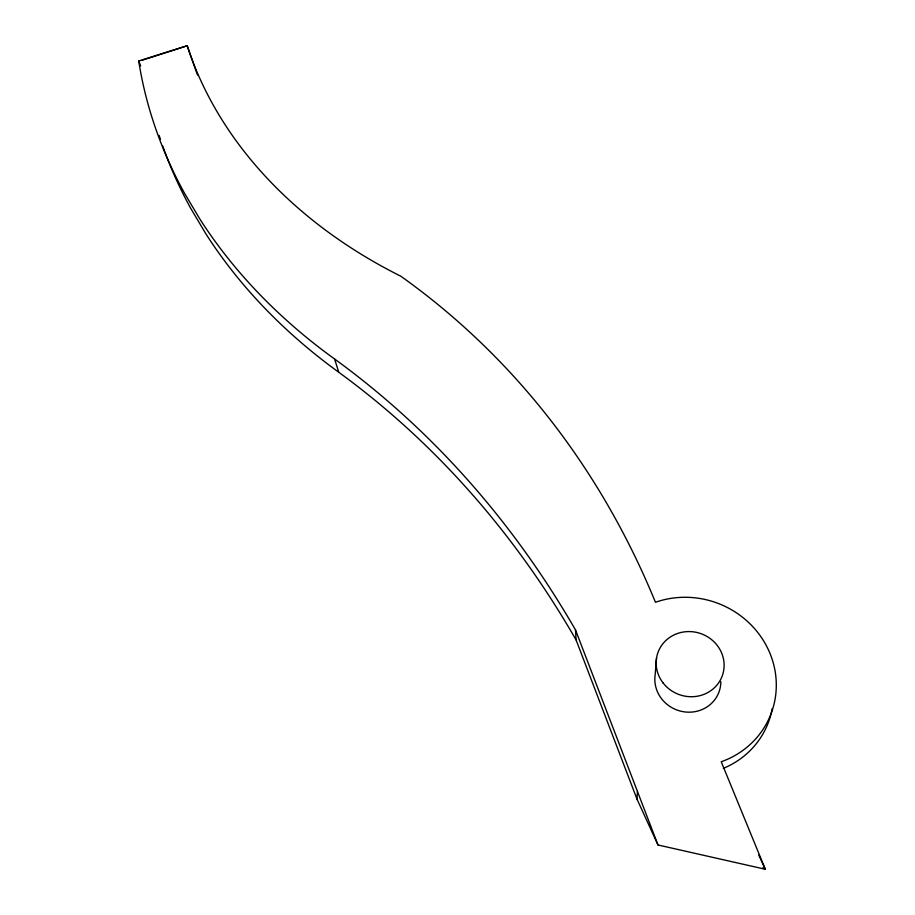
<?xml version="1.0" encoding="UTF-8"?>
<svg xmlns="http://www.w3.org/2000/svg" width="915" height="915" viewBox="0 0 915 915"><rect width="100%" height="100%" fill="white"/><g stroke="black" fill="none" stroke-linecap="round" stroke-linejoin="round"><path stroke-width="1.37" d="M657.988 844.98L575.512 629.966A1362.835 1045.548 -61.8 0 0 334.593 359A623.47 485.293 0.4 0 1 200.111 219.44L184.773 193.728A623.47 485.293 0.4 0 1 138.703 60.985L187.186 45.75A514.459 395.635 -1.9 0 0 400.839 276.227A1035.368 852.666 -56.3 0 1 655.449 602.276A88.675 84.134 21.9 0 1 769.927 653.264A88.675 84.134 21.9 0 1 721.237 761.76L765.306 869.25L657.988 844.98L636.966 799.047L637.446 791.406M656.535 658.102L655.197 674.504A33.237 31.533 21.8 0 0 685.289 711.984A33.237 31.533 21.8 0 0 720.848 681.686M142.157 60.218L187.186 45.75L192.962 61.968A507.402 392.489 -1.8 0 0 197.549 75.053M762.824 867.889L765.306 869.25L758.741 855.056M138.703 60.985L140.693 65.926M575.512 629.966L576.084 639.951L636.966 799.047M334.593 359L338.767 372.256A1332.949 1027.408 -62 0 1 576.084 639.951M772.203 708.599A87.2 82.876 23 0 1 723.296 768.371M338.767 372.256A614.686 481.141 0.5 0 1 206.024 234.08L190.858 208.597A614.686 481.141 0.5 0 1 162.71 145.977M160.434 139.366A614.686 481.141 0.5 0 1 159.141 135.397M663.078 682.922A34.198 32.345 20.1 0 0 721.477 677.821A34.198 32.345 20.1 0 0 685.85 631.705A34.198 32.345 20.1 0 0 663.078 682.922"/></g></svg>
